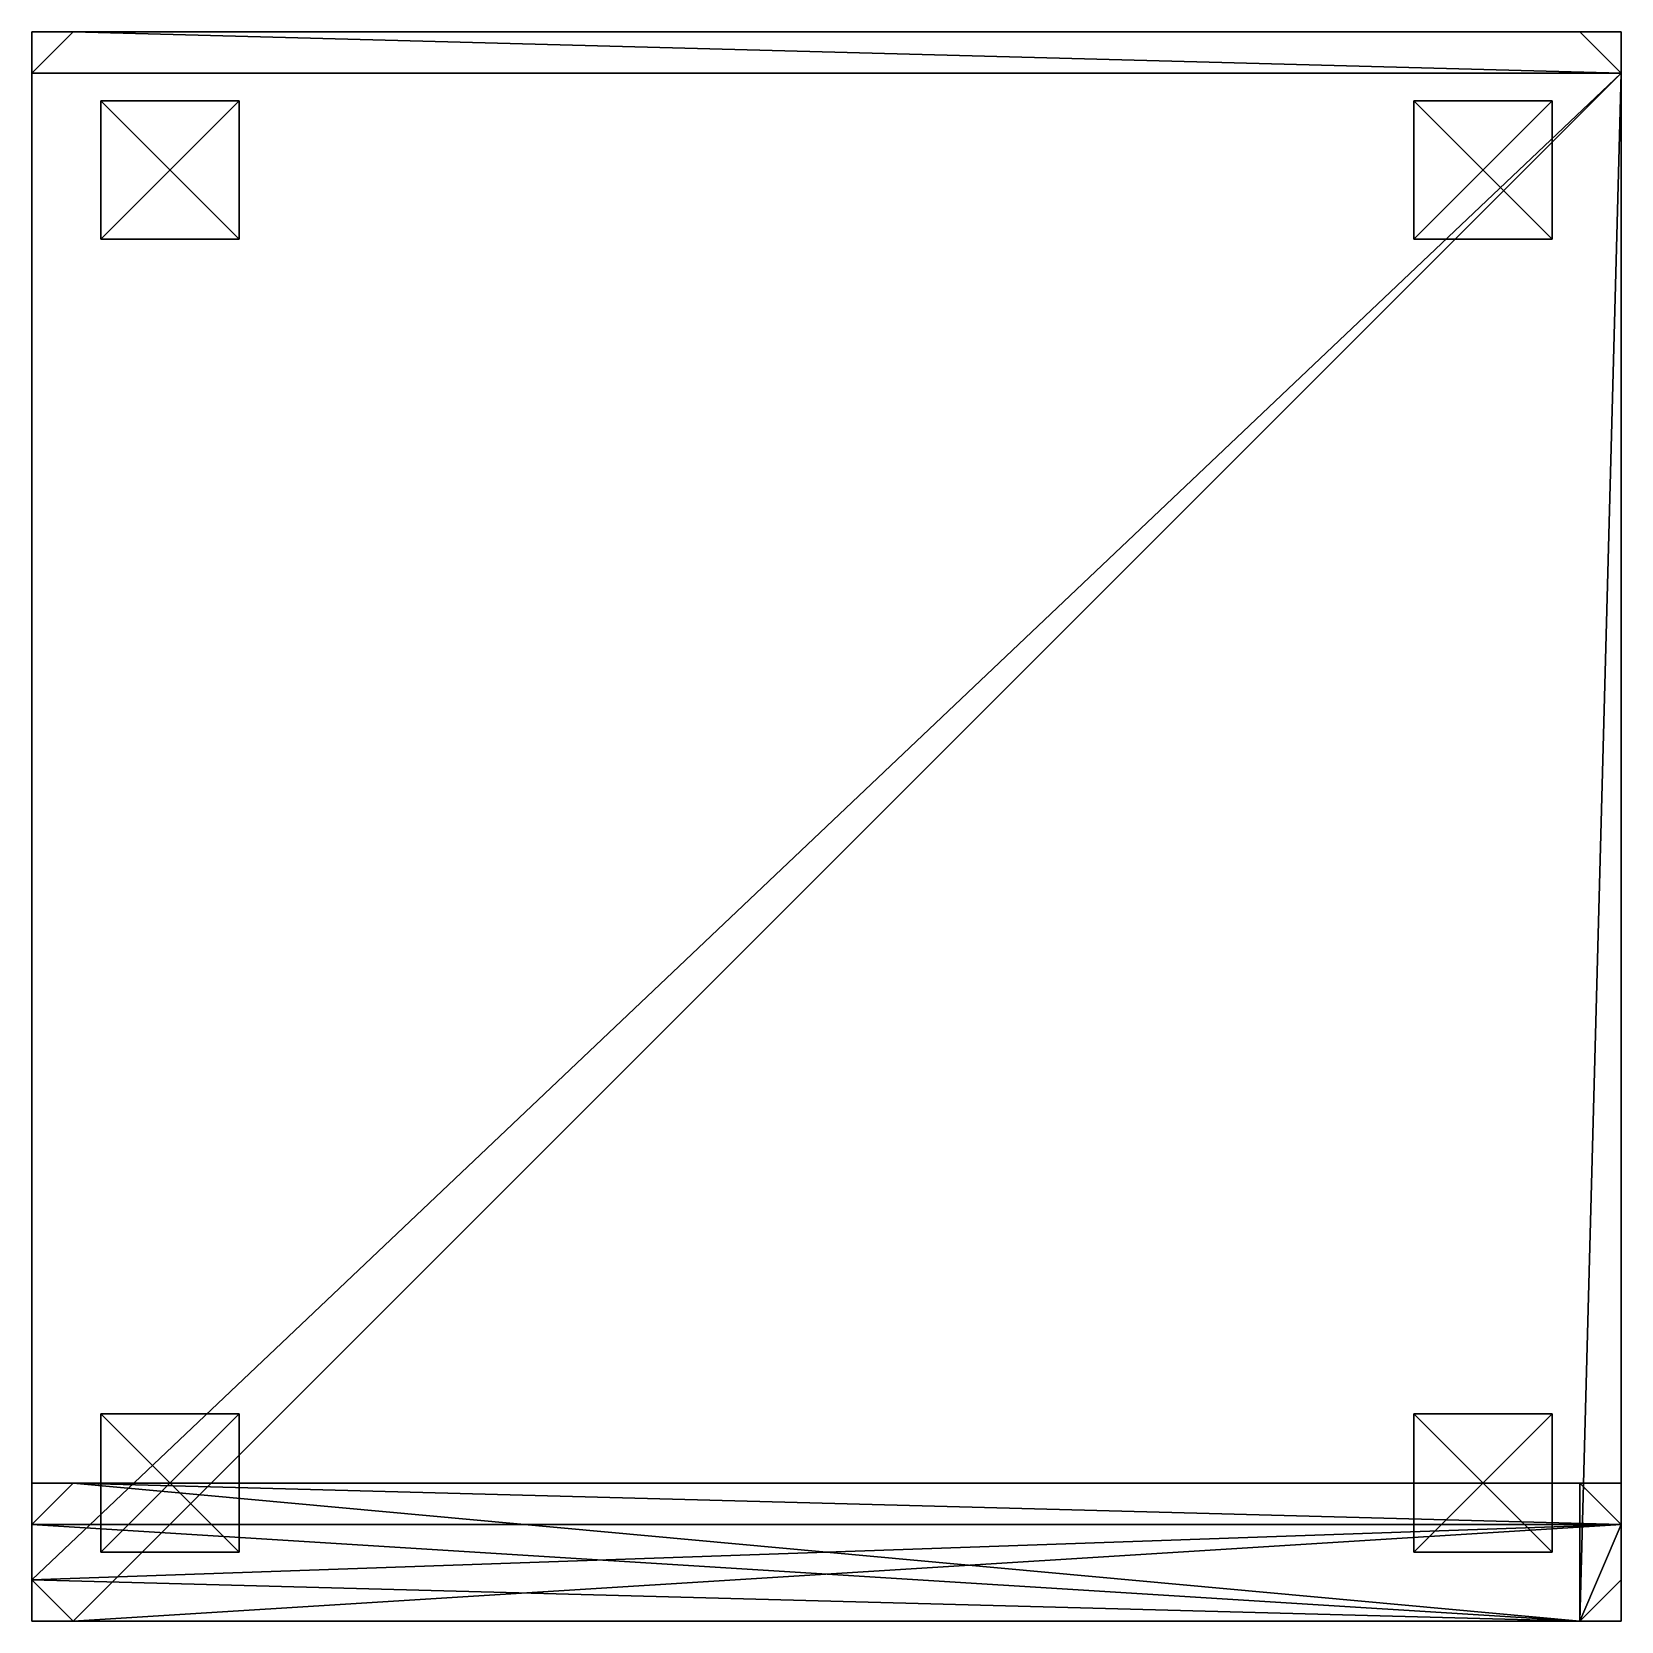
# Model space of a CAD drawing. Header units: metres. Extents: x -0.23 to 0.23, y -0.23 to 0.23.
import ezdxf

# ---------------------------------------------------------------- set-up
doc = ezdxf.new("R2010")
doc.units = ezdxf.units.M
doc.layers.add('XARCH', color=2, linetype='Continuous')

msp = doc.modelspace()

# ---------------------------------------------------------------- linework, layer by layer
at = {"layer": 'XARCH'}
for points in [[(-0.218, 0.23, 0.4275), (-0.23, 0.218, 0.4275), (-0.23, 0.23, 0.4395)], [(-0.23, 0.218, 0.4725), (-0.218, 0.23, 0.4725), (-0.23, 0.23, 0.4605)], [(0.23, 0.218, 0.4275), (-0.23, 0.218, 0.4275), (-0.218, 0.23, 0.4275)], [(0.23, 0.218, 0.4725), (-0.218, 0.23, 0.4725), (-0.23, 0.218, 0.4725)], [(-0.23, 0.23, 0.4605), (-0.23, 0.218, 0.4275), (-0.23, -0.218, 0.4275)], [(-0.23, -0.218, 0.4275), (-0.23, -0.23, 0.4395), (-0.23, 0.23, 0.4605)], [(-0.23, 0.23, 0.4605), (-0.23, -0.218, 0.4725), (-0.23, 0.218, 0.4725)], [(-0.23, -0.23, 0.4395), (-0.23, -0.23, 0.4605), (-0.23, 0.23, 0.4605)], [(-0.23, 0.23, 0.4605), (-0.23, 0.23, 0.4395), (-0.23, 0.218, 0.4275)], [(-0.23, 0.23, 0.4605), (-0.23, -0.23, 0.4605), (-0.23, -0.218, 0.4725)], [(-0.23, 0.23, 0.4395), (-0.23, 0.23, 0.4605), (0.23, 0.23, 0.4605)], [(-0.218, 0.23, 0.4275), (-0.23, 0.23, 0.4395), (0.23, 0.23, 0.4605)], [(0.23, 0.23, 0.4605), (-0.23, 0.23, 0.4605), (-0.218, 0.23, 0.4725)], [(-0.218, 0.23, 0.4275), (0.218, 0.23, 0.4275), (0.23, 0.218, 0.4275)], [(0.218, 0.23, 0.4725), (-0.218, 0.23, 0.4725), (0.23, 0.218, 0.4725)], [(0.23, 0.23, 0.4605), (0.218, 0.23, 0.4275), (-0.218, 0.23, 0.4275)], [(0.23, 0.23, 0.4605), (-0.218, 0.23, 0.4725), (0.218, 0.23, 0.4725)], [(0.218, 0.23, 0.4275), (0.23, 0.23, 0.4395), (0.23, 0.218, 0.4275)], [(0.218, 0.23, 0.4725), (0.23, 0.218, 0.4725), (0.23, 0.23, 0.4605)], [(0.23, 0.23, 0.4605), (0.23, 0.23, 0.4395), (0.218, 0.23, 0.4275)], [(0.23, 0.23, 0.4605), (0.23, 0.218, 0.4725), (0.23, -0.218, 0.4725)], [(0.23, 0.23, 0.4605), (0.23, -0.23, 0.4395), (0.23, -0.218, 0.4275)], [(0.23, -0.218, 0.4275), (0.23, 0.218, 0.4275), (0.23, 0.23, 0.4605)], [(0.23, 0.23, 0.4605), (0.23, 0.218, 0.4275), (0.23, 0.23, 0.4395)], [(0.23, -0.218, 0.4725), (0.23, -0.23, 0.4605), (0.23, 0.23, 0.4605)], [(0.23, 0.23, 0.4605), (0.23, -0.23, 0.4605), (0.23, -0.23, 0.4395)], [(0.23, 0.218, 0.4275), (-0.218, -0.23, 0.4275), (-0.23, -0.218, 0.4275)], [(-0.23, -0.218, 0.4275), (-0.23, 0.218, 0.4275), (0.23, 0.218, 0.4275)], [(0.23, 0.218, 0.4725), (-0.23, -0.218, 0.4725), (-0.218, -0.23, 0.4725)], [(-0.23, 0.218, 0.4725), (-0.23, -0.218, 0.4725), (0.23, 0.218, 0.4725)], [(0.23, 0.218, 0.4275), (0.218, -0.23, 0.4275), (-0.218, -0.23, 0.4275)], [(-0.218, -0.23, 0.4725), (0.218, -0.23, 0.4725), (0.23, 0.218, 0.4725)], [(0.23, -0.218, 0.4275), (0.218, -0.23, 0.4275), (0.23, 0.218, 0.4275)], [(0.23, 0.218, 0.4725), (0.218, -0.23, 0.4725), (0.23, -0.218, 0.4725)], [(-0.21, 0.17, 0.43), (-0.21, 0.21, 0.43), (-0.21, 0.17)], [(-0.21, 0.17), (-0.21, 0.21, 0.43), (-0.21, 0.21)], [(-0.21, 0.21), (-0.17, 0.17), (-0.21, 0.17)], [(-0.21, 0.17, 0.43), (-0.17, 0.21, 0.43), (-0.21, 0.21, 0.43)], [(-0.17, 0.17, 0.43), (-0.17, 0.21, 0.43), (-0.21, 0.17, 0.43)], [(-0.21, 0.21, 0.43), (-0.17, 0.21, 0.43), (-0.21, 0.21)], [(-0.17, 0.21), (-0.17, 0.17), (-0.21, 0.21)], [(-0.21, 0.21), (-0.17, 0.21, 0.43), (-0.17, 0.21)], [(-0.17, 0.21), (-0.17, 0.17, 0.43), (-0.17, 0.17)], [(-0.17, 0.21, 0.43), (-0.17, 0.17, 0.43), (-0.17, 0.21)], [(0.17, 0.17, 0.43), (0.17, 0.21, 0.43), (0.17, 0.17)], [(0.17, 0.17), (0.17, 0.21, 0.43), (0.17, 0.21)], [(0.17, 0.21), (0.21, 0.17), (0.17, 0.17)], [(0.17, 0.17, 0.43), (0.21, 0.21, 0.43), (0.17, 0.21, 0.43)], [(0.21, 0.17, 0.43), (0.21, 0.21, 0.43), (0.17, 0.17, 0.43)], [(0.17, 0.21, 0.43), (0.21, 0.21, 0.43), (0.17, 0.21)], [(0.21, 0.21), (0.21, 0.17), (0.17, 0.21)], [(0.17, 0.21), (0.21, 0.21, 0.43), (0.21, 0.21)], [(0.21, 0.21), (0.21, 0.17, 0.43), (0.21, 0.17)], [(0.21, 0.21, 0.43), (0.21, 0.17, 0.43), (0.21, 0.21)], [(-0.17, 0.17), (-0.21, 0.17, 0.43), (-0.21, 0.17)], [(-0.17, 0.17, 0.43), (-0.21, 0.17, 0.43), (-0.17, 0.17)], [(0.21, 0.17), (0.17, 0.17, 0.43), (0.17, 0.17)], [(0.21, 0.17, 0.43), (0.17, 0.17, 0.43), (0.21, 0.17)], [(-0.21, -0.21, 0.43), (-0.21, -0.17, 0.43), (-0.21, -0.21)], [(-0.21, -0.21), (-0.21, -0.17, 0.43), (-0.21, -0.17)], [(-0.21, -0.17), (-0.17, -0.21), (-0.21, -0.21)], [(-0.21, -0.21, 0.43), (-0.17, -0.17, 0.43), (-0.21, -0.17, 0.43)], [(-0.17, -0.21, 0.43), (-0.17, -0.17, 0.43), (-0.21, -0.21, 0.43)], [(-0.21, -0.17, 0.43), (-0.17, -0.17, 0.43), (-0.21, -0.17)], [(-0.17, -0.17), (-0.17, -0.21), (-0.21, -0.17)], [(-0.21, -0.17), (-0.17, -0.17, 0.43), (-0.17, -0.17)], [(-0.17, -0.17), (-0.17, -0.21, 0.43), (-0.17, -0.21)], [(-0.17, -0.17, 0.43), (-0.17, -0.21, 0.43), (-0.17, -0.17)], [(0.17, -0.21, 0.43), (0.17, -0.17, 0.43), (0.17, -0.21)], [(0.17, -0.21), (0.17, -0.17, 0.43), (0.17, -0.17)], [(0.17, -0.17), (0.21, -0.21), (0.17, -0.21)], [(0.17, -0.21, 0.43), (0.21, -0.17, 0.43), (0.17, -0.17, 0.43)], [(0.21, -0.21, 0.43), (0.21, -0.17, 0.43), (0.17, -0.21, 0.43)], [(0.17, -0.17, 0.43), (0.21, -0.17, 0.43), (0.17, -0.17)], [(0.21, -0.17), (0.21, -0.21), (0.17, -0.17)], [(0.17, -0.17), (0.21, -0.17, 0.43), (0.21, -0.17)], [(0.21, -0.17), (0.21, -0.21, 0.43), (0.21, -0.21)], [(0.21, -0.17, 0.43), (0.21, -0.21, 0.43), (0.21, -0.17)], [(-0.23, -0.202, 0.47), (-0.23, -0.19, 0.482), (-0.218, -0.19, 0.47)], [(-0.23, -0.202, 0.93), (-0.218, -0.19, 0.93), (-0.23, -0.19, 0.918)], [(0.218, -0.23, 0.47), (-0.23, -0.202, 0.47), (-0.218, -0.19, 0.47)], [(-0.218, -0.19, 0.47), (-0.23, -0.19, 0.482), (0.23, -0.19, 0.918)], [(0.23, -0.19, 0.918), (-0.23, -0.19, 0.482), (-0.23, -0.19, 0.918)], [(-0.23, -0.19, 0.918), (-0.218, -0.19, 0.93), (0.23, -0.19, 0.918)], [(-0.23, -0.19, 0.918), (-0.23, -0.19, 0.482), (-0.23, -0.218, 0.93)], [(-0.23, -0.19, 0.482), (-0.23, -0.202, 0.47), (-0.23, -0.218, 0.93)], [(-0.23, -0.218, 0.93), (-0.23, -0.202, 0.93), (-0.23, -0.19, 0.918)], [(-0.218, -0.19, 0.93), (-0.23, -0.202, 0.93), (0.23, -0.202, 0.93)], [(-0.218, -0.19, 0.47), (0.218, -0.19, 0.47), (0.218, -0.23, 0.47)], [(0.23, -0.19, 0.918), (-0.218, -0.19, 0.93), (0.218, -0.19, 0.93)], [(0.23, -0.19, 0.918), (0.218, -0.19, 0.47), (-0.218, -0.19, 0.47)], [(0.218, -0.19, 0.93), (-0.218, -0.19, 0.93), (0.23, -0.202, 0.93)], [(0.23, -0.202, 0.47), (0.218, -0.19, 0.47), (0.23, -0.19, 0.482)], [(0.23, -0.202, 0.93), (0.23, -0.19, 0.918), (0.218, -0.19, 0.93)], [(0.218, -0.19, 0.47), (0.23, -0.202, 0.47), (0.218, -0.23, 0.47)], [(0.23, -0.19, 0.482), (0.218, -0.19, 0.47), (0.23, -0.19, 0.918)], [(0.23, -0.202, 0.93), (0.23, -0.202, 0.47), (0.23, -0.19, 0.482)], [(0.23, -0.19, 0.482), (0.23, -0.19, 0.918), (0.23, -0.202, 0.93)], [(-0.23, -0.218, 0.47), (-0.23, -0.202, 0.47), (0.218, -0.23, 0.47)], [(-0.23, -0.218, 0.93), (-0.23, -0.202, 0.47), (-0.23, -0.218, 0.47)], [(0.23, -0.202, 0.93), (-0.23, -0.218, 0.93), (-0.218, -0.23, 0.93)], [(-0.23, -0.202, 0.93), (-0.23, -0.218, 0.93), (0.23, -0.202, 0.93)], [(-0.218, -0.23, 0.93), (0.218, -0.23, 0.93), (0.23, -0.202, 0.93)], [(0.218, -0.23, 0.47), (0.23, -0.202, 0.47), (0.23, -0.218, 0.47)], [(0.218, -0.23, 0.93), (0.23, -0.218, 0.93), (0.23, -0.202, 0.93)], [(0.23, -0.218, 0.47), (0.23, -0.202, 0.47), (0.23, -0.202, 0.93)], [(0.23, -0.202, 0.93), (0.23, -0.23, 0.482), (0.23, -0.218, 0.47)], [(0.23, -0.202, 0.93), (0.23, -0.23, 0.918), (0.23, -0.23, 0.482)], [(0.23, -0.218, 0.93), (0.23, -0.23, 0.918), (0.23, -0.202, 0.93)], [(-0.17, -0.21), (-0.21, -0.21, 0.43), (-0.21, -0.21)], [(-0.17, -0.21, 0.43), (-0.21, -0.21, 0.43), (-0.17, -0.21)], [(0.21, -0.21), (0.17, -0.21, 0.43), (0.17, -0.21)], [(0.21, -0.21, 0.43), (0.17, -0.21, 0.43), (0.21, -0.21)], [(-0.23, -0.218, 0.4275), (-0.218, -0.23, 0.4275), (-0.23, -0.23, 0.4395)], [(-0.218, -0.23, 0.4725), (-0.23, -0.218, 0.4725), (-0.23, -0.23, 0.4605)], [(-0.23, -0.218, 0.47), (-0.218, -0.23, 0.47), (-0.23, -0.23, 0.482)], [(-0.23, -0.218, 0.93), (-0.23, -0.23, 0.918), (-0.218, -0.23, 0.93)], [(0.218, -0.23, 0.47), (-0.218, -0.23, 0.47), (-0.23, -0.218, 0.47)], [(-0.23, -0.218, 0.47), (-0.23, -0.23, 0.482), (-0.23, -0.218, 0.93)], [(-0.23, -0.23, 0.482), (-0.23, -0.23, 0.918), (-0.23, -0.218, 0.93)], [(0.23, -0.218, 0.4275), (0.23, -0.23, 0.4395), (0.218, -0.23, 0.4275)], [(0.23, -0.218, 0.4725), (0.218, -0.23, 0.4725), (0.23, -0.23, 0.4605)], [(0.23, -0.218, 0.47), (0.23, -0.23, 0.482), (0.218, -0.23, 0.47)], [(0.23, -0.23, 0.918), (0.23, -0.218, 0.93), (0.218, -0.23, 0.93)], [(0.23, -0.23, 0.4605), (-0.23, -0.23, 0.4395), (-0.218, -0.23, 0.4275)], [(-0.218, -0.23, 0.4725), (-0.23, -0.23, 0.4605), (0.23, -0.23, 0.4605)], [(0.23, -0.23, 0.4605), (-0.23, -0.23, 0.4605), (-0.23, -0.23, 0.4395)], [(-0.218, -0.23, 0.93), (-0.23, -0.23, 0.918), (0.23, -0.23, 0.918)], [(0.23, -0.23, 0.918), (-0.23, -0.23, 0.482), (-0.218, -0.23, 0.47)], [(0.23, -0.23, 0.918), (-0.23, -0.23, 0.918), (-0.23, -0.23, 0.482)], [(0.23, -0.23, 0.4605), (0.218, -0.23, 0.4725), (-0.218, -0.23, 0.4725)], [(-0.218, -0.23, 0.4275), (0.218, -0.23, 0.4275), (0.23, -0.23, 0.4605)], [(0.23, -0.23, 0.918), (0.218, -0.23, 0.93), (-0.218, -0.23, 0.93)], [(-0.218, -0.23, 0.47), (0.218, -0.23, 0.47), (0.23, -0.23, 0.918)], [(0.23, -0.23, 0.4605), (0.218, -0.23, 0.4275), (0.23, -0.23, 0.4395)], [(0.23, -0.23, 0.918), (0.218, -0.23, 0.47), (0.23, -0.23, 0.482)]]:
    msp.add_3dface(points, dxfattribs=at)

doc.saveas('drawing.dxf')
